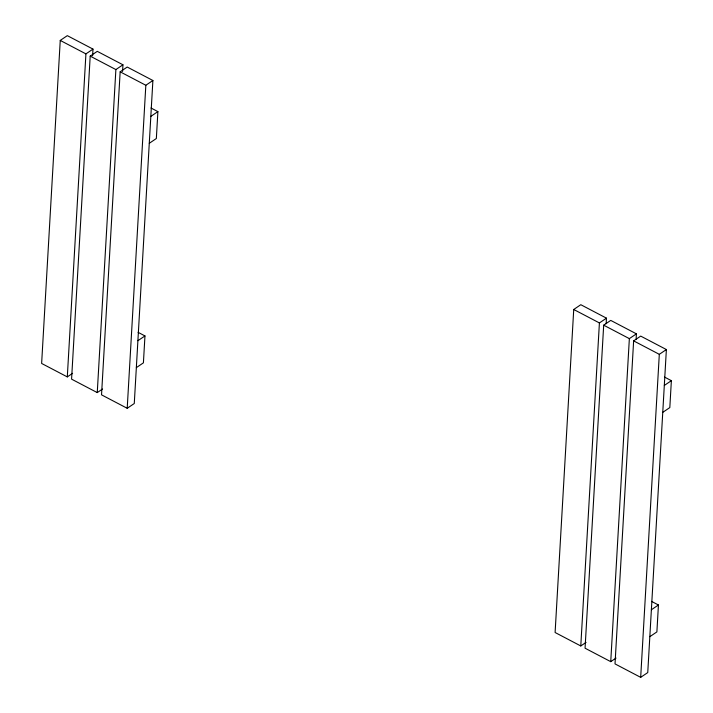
<?xml version="1.0" encoding="UTF-8"?>
<svg xmlns="http://www.w3.org/2000/svg" width="713" height="713" viewBox="0 0 713 713"><rect width="100%" height="100%" fill="white"/><g stroke="black" fill="none" stroke-linecap="round" stroke-linejoin="round"><path stroke-width="1.07" d="M92.61 55.766L92.993 49.099L67.316 35.65L60.248 40.427L41.63 363.452L67.298 376.901L72.601 373.318M67.298 376.901L85.925 53.876L92.993 49.099M122.565 71.46L122.948 64.794L97.271 51.345L90.203 56.122L71.576 379.147L97.253 392.596L102.556 389.013M97.253 392.596L115.88 69.571L122.948 64.794M120.158 71.817L101.531 394.842L127.208 408.291L134.276 403.513L152.894 80.489L127.226 67.04L120.158 71.817L145.835 85.266L152.894 80.489M127.208 408.291L145.835 85.266M138.072 332.32L144.962 335.93L143.411 362.846L136.343 367.623M151.004 108.002L157.894 111.611L156.343 138.527L149.275 143.304M606.148 323.711L606.469 318.158L580.801 304.709L573.733 309.487L555.106 632.511L580.783 645.96L586.077 642.377M580.783 645.96L599.41 322.936L606.469 318.158M636.103 339.406L636.424 333.853L610.747 320.404L603.688 325.181L585.061 648.206L610.738 661.655L616.032 658.072M610.738 661.655L629.356 338.63L636.424 333.853M633.634 340.876L615.016 663.901L640.684 677.35L647.752 672.573L666.379 349.548L640.702 336.099L633.634 340.876L659.311 354.325L666.379 349.548M640.684 677.35L659.311 354.325M651.548 601.38L658.438 604.989L656.887 631.905L649.819 636.682M664.489 377.061L671.37 380.671L669.819 407.586L662.751 412.364M150.826 116.388L157.894 111.611M137.894 340.707L144.962 335.93M664.311 385.448L671.37 380.671M651.37 609.767L658.438 604.989M60.248 40.427L85.925 53.876M90.203 56.122L115.88 69.571M573.733 309.487L599.41 322.936M603.688 325.181L629.356 338.63"/></g></svg>
